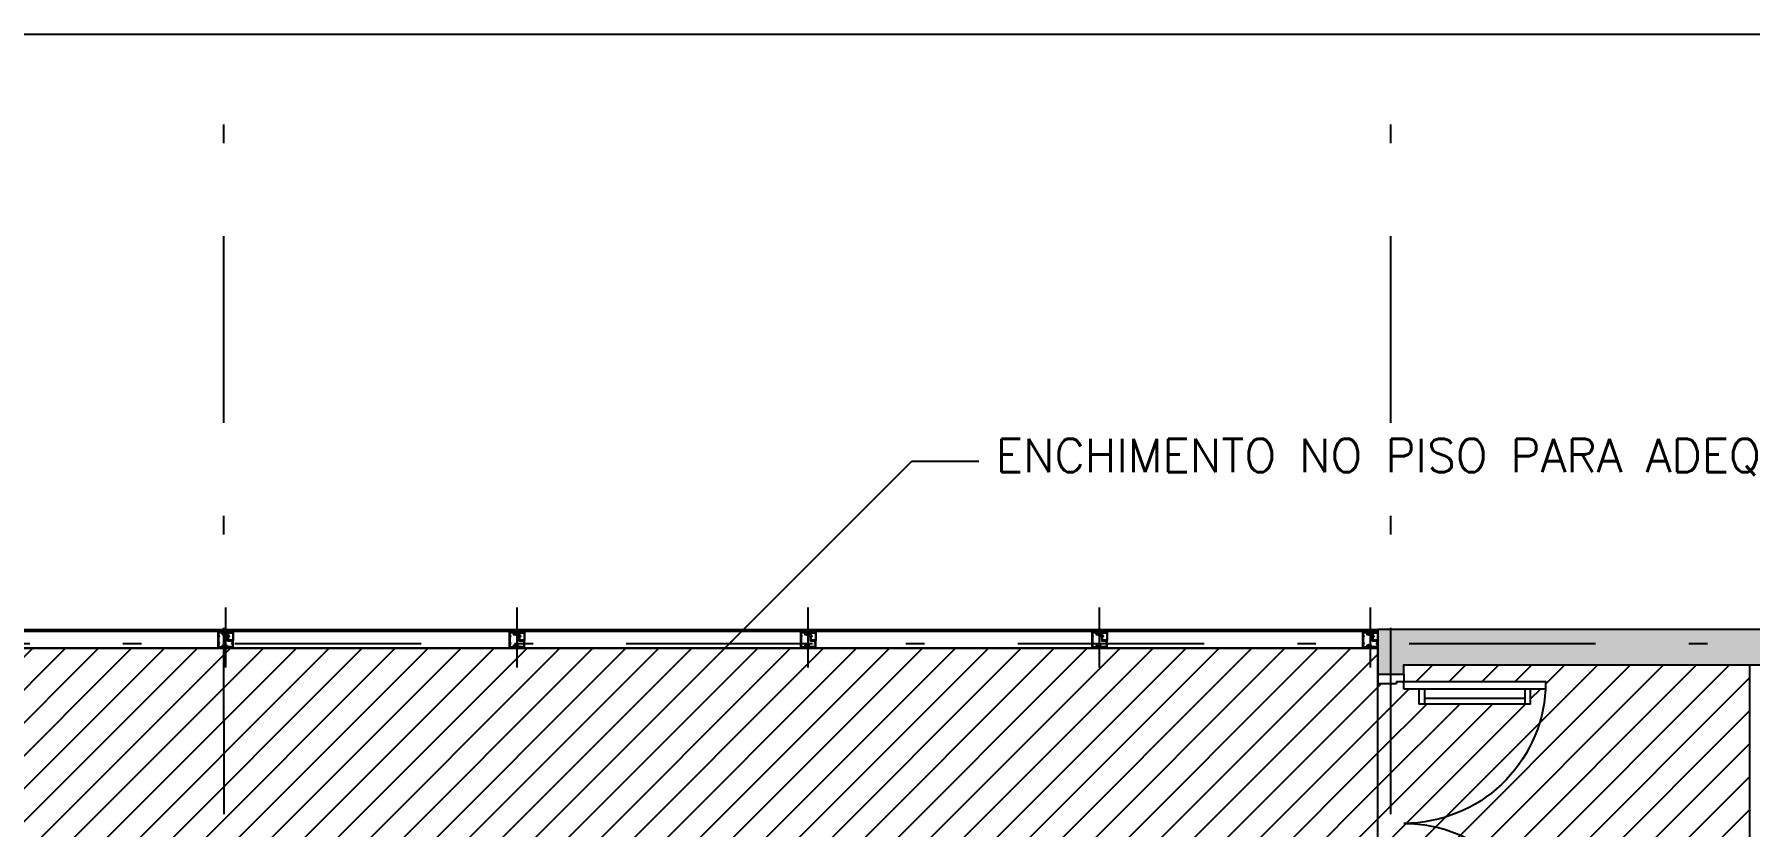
# Model space of a CAD drawing. Header units: millimetres. Extents: x 182 to 575, y -105 to 95.
# Drawn here: x 330.26 to 339.47, y 32.56 to 36.81 of the extents above; entities that cross this region are included whole.
import ezdxf
from ezdxf import colors
from ezdxf.entities.mleader import LeaderData, LeaderLine
from ezdxf.math import Vec2, Vec3

# ---------------------------------------------------------------- set-up
doc = ezdxf.new("R2010")
doc.units = ezdxf.units.MM
doc.header["$MEASUREMENT"] = 0
doc.linetypes.add('DASHDOT', pattern=[1, 0.5, -0.25, 0, -0.25])
doc.linetypes.add('XR_BL2_AND_MON-REV15$0$DASHDOT', pattern=[1, 0.5, -0.25, 0, -0.25])
for name, color, linetype in [('ALV_2', 2, 'Continuous'), ('base', 253, 'Continuous'), ('COB_PROJ_EST', 1, 'Continuous'), ('construir', 10, 'Continuous'), ('EIXOS', 31, 'DASHDOT'), ('XR_BL2_AND_MON-REV15$0$EIXOS_PERFIL', 181, 'XR_BL2_AND_MON-REV15$0$DASHDOT')]:
    doc.layers.add(name, color=color, linetype=linetype)
doc.styles.get("Standard").update_dxf_attribs({"font": 'romans.shx'})
pattern_1 = [(45, (0, 25), (-0.088388348, 0.088388348), [])]

# ---------------------------------------------------------------- blocks, each defined once
blk = doc.blocks.new('XR_BL2_AND_MON-REV15$0$P160')
for p, q in [((-1.44, 0.78), (-1.52, 0.78)), ((-1.44, 0.75), (-1.52, 0.75)), ((-1.47, 0.75), (-1.47, 0.21)), ((-1.44, 0.78), (-1.44, 0.18)), ((-0.16, 0.78), (-0.08, 0.78)), ((-0.16, 0.78), (-0.16, 0.18)), ((-0.16, 0.75), (-0.08, 0.75)), ((-0.13, 0.75), (-0.13, 0.21)), ((-1.52, 0.21), (-1.44, 0.21)), ((-0.08, 0.21), (-0.16, 0.21)), ((-1.6, -0.04), (-1.6, 0.1)), ((-1.6, 0.1), (-1.56, 0.1)), ((-1.56, 0.06), (-1.56, 0.1)), ((-1.52, 0.18), (-1.44, 0.18)), ((-0.08, 0.18), (-0.16, 0.18)), ((-0.04, 0.06), (-0.04, 0.1)), ((0, 0.1), (-0.04, 0.1)), ((0, -0.04), (0, 0.1)), ((-1.56, 0.06), (-1.55, 0.06)), ((-1.55, -0.04), (-1.55, 0.06)), ((-0.05, -0.04), (-0.05, 0.06)), ((-0.04, 0.06), (-0.05, 0.06)), ((-1.6, -0.04), (-1.55, -0.04)), ((0, -0.04), (-0.05, -0.04))]:
    blk.add_line(p, q)
for points in [[(-1.52, 0.1), (-1.56, 0.1), (-1.56, 0.86), (-1.52, 0.86)], [(-0.08, 0.1), (-0.04, 0.1), (-0.04, 0.86), (-0.08, 0.86)]]:
    blk.add_lwpolyline(points, close=True)
for centre, start, end in [((-1.5619, 0.0992), 0.05756, 86.84612), ((-0.0381, 0.0992), 93.15388, 179.94244)]:
    blk.add_arc(centre, 0.7619, start, end)
blk = doc.blocks.new('XR_BL2_AND_MON-REV15$0$PERFIL_UNIT_ALCOA')
at = {"color": 1}
for p, q in [((-6.8, 94.7), (-9.4, 94.7)), ((-6.8, 94.7), (-9.4, 94.7)), ((-8, 95.9), (-7, 96.9)), ((-8, 96.3), (-7.5, 96.9)), ((-8, 96.7), (-7.9, 96.9)), ((-8, 95.9), (-7, 96.9)), ((-8, 96.3), (-7.5, 96.9)), ((-8, 96.7), (-7.9, 96.9)), ((-6.9, 95.7), (-8, 96.8)), ((-6.9, 95.7), (-8, 96.8)), ((-7.3, 95.7), (-8, 96.4)), ((-7.3, 95.7), (-8, 96.4)), ((-7.7, 95.7), (-8, 95.9)), ((-7.7, 95.7), (-8, 95.9)), ((-7.8, 95.7), (-6.6, 96.9)), ((-7.8, 95.7), (-6.6, 96.9)), ((-5.5, 94.7), (-7.7, 96.9)), ((-5.5, 94.7), (-7.7, 96.9)), ((-7.4, 95.7), (-6.2, 96.9)), ((-7.4, 95.7), (-6.2, 96.9)), ((-5.1, 94.7), (-7.2, 96.9)), ((-5.1, 94.7), (-7.2, 96.9)), ((-7, 95.7), (-5.8, 96.9)), ((-7, 95.7), (-5.8, 96.9)), ((-4.7, 94.7), (-6.8, 96.9)), ((-6.8, 95), (-4.9, 96.9)), ((-6.8, 95.4), (-5.3, 96.9)), ((-4.7, 94.7), (-6.8, 96.9)), ((-6.8, 95), (-4.9, 96.9)), ((-6.8, 95.4), (-5.3, 96.9)), ((-6.8, 94.7), (-6.8, 95.7)), ((-6.8, 94.7), (-6.8, 95.7)), ((-6, 94.7), (-6.8, 95.6)), ((-6, 94.7), (-6.8, 95.6)), ((-6.4, 94.7), (-6.8, 95.1)), ((-6.4, 94.7), (-6.8, 95.1)), ((-3.9, 94.7), (-6.8, 94.7)), ((-3.9, 94.7), (-6.8, 94.7)), ((-6.6, 94.7), (-4.5, 96.9)), ((-6.6, 94.7), (-4.5, 96.9)), ((-4.3, 94.7), (-6.4, 96.9)), ((-4.3, 94.7), (-6.4, 96.9)), ((-6.2, 94.7), (-4.1, 96.9)), ((-6.2, 94.7), (-4.1, 96.9)), ((-3.9, 94.8), (-6, 96.9)), ((-3.9, 94.8), (-6, 96.9)), ((-5.8, 94.7), (-3.6, 96.9)), ((-5.8, 94.7), (-3.6, 96.9)), ((-3.9, 95.3), (-5.6, 96.9)), ((-3.9, 95.3), (-5.6, 96.9)), ((-5.3, 94.7), (-3.2, 96.9)), ((-5.3, 94.7), (-3.2, 96.9)), ((-3.9, 95.7), (-5.1, 96.9)), ((-3.9, 95.7), (-5.1, 96.9)), ((-4.9, 94.7), (-2.8, 96.9)), ((-4.9, 94.7), (-2.8, 96.9)), ((-3.5, 95.7), (-4.7, 96.9)), ((-3.5, 95.7), (-4.7, 96.9)), ((-4.5, 94.7), (-3.9, 95.3)), ((-4.5, 94.7), (-3.9, 95.3)), ((-3.1, 95.7), (-4.3, 96.9)), ((-3.1, 95.7), (-4.3, 96.9)), ((-4.1, 94.7), (-3.9, 94.9)), ((-4.1, 94.7), (-3.9, 94.9)), ((-2.8, 95.8), (-3.9, 96.9)), ((-2.8, 95.8), (-3.9, 96.9)), ((-3.9, 95.7), (-3.9, 94.7)), ((-3.9, 95.7), (-3.9, 94.7)), ((-1.7, 94.7), (-3.9, 94.7)), ((-1.7, 94.7), (-3.9, 94.7)), ((-3.6, 95.7), (-2.8, 96.5)), ((-3.6, 95.7), (-2.8, 96.5)), ((-2.8, 96.2), (-3.4, 96.9)), ((-2.8, 96.2), (-3.4, 96.9)), ((-3.2, 95.7), (-2.8, 96)), ((-3.2, 95.7), (-2.8, 96)), ((-2.8, 96.6), (-3, 96.9)), ((-2.8, 96.6), (-3, 96.9)), ((-33.6, 19), (-33.6, 13.4)), ((-33.6, 13.4), (-15.2, 13.4)), ((-32.9, 82.7), (-31.8, 82.7)), ((-32.9, 75.7), (-32.9, 82.7)), ((-31.8, 75.7), (-32.9, 75.7)), ((-32.9, 42.7), (-31.8, 42.7)), ((-32.9, 35.7), (-32.9, 42.7)), ((-31.8, 35.7), (-32.9, 35.7)), ((-31.6, 79.7), (-31.6, 78.8)), ((-30.9, 79.7), (-31.6, 79.7)), ((-31.6, 78.8), (-30.9, 78.8)), ((-31.6, 39.6), (-31.6, 38.8)), ((-30.9, 39.6), (-31.6, 39.6)), ((-31.6, 38.8), (-30.9, 38.8)), ((-30.9, 81.8), (-30.9, 79.7)), ((-30.9, 78.8), (-30.9, 76.6)), ((-30.9, 41.8), (-30.9, 39.6)), ((-30.9, 38.8), (-30.9, 36.6)), ((-15.2, 19.2), (-21.3, 19.2)), ((-15.2, 19.2), (-21.3, 19.2)), ((-21.3, 13.4), (-15.2, 13.4)), ((-18.6, 19.2), (-12.9, 19.2)), ((-15.2, 19.2), (-15.2, 13.4)), ((-6.8, 23.7), (-9.4, 23.7)), ((-6.8, 23.7), (-9.4, 23.7)), ((-9.2, 91.6), (-5.5, 91.9)), ((-9.2, 26.8), (-5.5, 26.5)), ((-6.9, 22.8), (-8, 21.7)), ((-7.3, 22.8), (-8, 22.1)), ((-7.7, 22.8), (-8, 22.5)), ((-6.9, 22.8), (-8, 21.7)), ((-7.3, 22.8), (-8, 22.1)), ((-7.7, 22.8), (-8, 22.5)), ((-8, 22.6), (-7, 21.6)), ((-8, 22.6), (-7, 21.6)), ((-8, 22.1), (-7.5, 21.6)), ((-8, 22.1), (-7.5, 21.6)), ((-8, 21.7), (-7.9, 21.6)), ((-8, 21.7), (-7.9, 21.6)), ((-7.8, 22.8), (-6.6, 21.6)), ((-7.8, 22.8), (-6.6, 21.6)), ((-5.5, 23.7), (-7.7, 21.6)), ((-5.5, 23.7), (-7.7, 21.6)), ((-7.4, 22.8), (-6.2, 21.6)), ((-7.4, 22.8), (-6.2, 21.6)), ((-5.1, 23.7), (-7.2, 21.6)), ((-5.1, 23.7), (-7.2, 21.6)), ((-7, 22.8), (-5.8, 21.6)), ((-7, 22.8), (-5.8, 21.6)), ((-3.9, 23.7), (-6.8, 23.7)), ((-6.8, 23.7), (-6.8, 22.8)), ((-3.9, 23.7), (-6.8, 23.7)), ((-6.8, 23.7), (-6.8, 22.8)), ((-4.7, 23.7), (-6.8, 21.6)), ((-6, 23.7), (-6.8, 22.9)), ((-6.4, 23.7), (-6.8, 23.3)), ((-4.7, 23.7), (-6.8, 21.6)), ((-6, 23.7), (-6.8, 22.9)), ((-6.4, 23.7), (-6.8, 23.3)), ((-6.8, 23.5), (-4.9, 21.6)), ((-6.8, 23.5), (-4.9, 21.6)), ((-6.8, 23), (-5.3, 21.6)), ((-6.8, 23), (-5.3, 21.6)), ((-6.6, 23.7), (-4.5, 21.6)), ((-6.6, 23.7), (-4.5, 21.6)), ((-4.3, 23.7), (-6.4, 21.6)), ((-4.3, 23.7), (-6.4, 21.6)), ((-6.2, 23.7), (-4.1, 21.6)), ((-6.2, 23.7), (-4.1, 21.6)), ((-3.9, 23.6), (-6, 21.6)), ((-3.9, 23.6), (-6, 21.6)), ((-5.8, 23.7), (-3.6, 21.6)), ((-5.8, 23.7), (-3.6, 21.6)), ((-3.9, 23.2), (-5.6, 21.6)), ((-3.9, 23.2), (-5.6, 21.6)), ((-5.5, 91.9), (-1.4, 91.9)), ((-5.5, 26.5), (-1.4, 26.6)), ((-5.3, 23.7), (-3.2, 21.6)), ((-5.3, 23.7), (-3.2, 21.6)), ((-3.9, 22.8), (-5.1, 21.6)), ((-3.9, 22.8), (-5.1, 21.6)), ((-4.9, 23.7), (-2.8, 21.6)), ((-4.9, 23.7), (-2.8, 21.6)), ((-3.5, 22.8), (-4.7, 21.6)), ((-3.5, 22.8), (-4.7, 21.6)), ((-4.5, 23.7), (-3.9, 23.2)), ((-4.5, 23.7), (-3.9, 23.2)), ((-3.1, 22.8), (-4.3, 21.6)), ((-3.1, 22.8), (-4.3, 21.6)), ((-4.1, 23.7), (-3.9, 23.6)), ((-4.1, 23.7), (-3.9, 23.6)), ((-3.9, 22.8), (-3.9, 23.7)), ((-3.9, 22.8), (-3.9, 23.7)), ((-1.7, 23.7), (-3.9, 23.7)), ((-1.7, 23.7), (-3.9, 23.7)), ((-2.8, 22.7), (-3.9, 21.6)), ((-2.8, 22.7), (-3.9, 21.6)), ((-3.6, 22.8), (-2.8, 22)), ((-3.6, 22.8), (-2.8, 22)), ((-0.4, 19.2), (-3.5, 4.3)), ((-3.5, 13.3), (-3.5, 3.3)), ((-3.5, 8.3), (-3.5, 4.3)), ((-2.8, 22.3), (-3.4, 21.6)), ((-2.8, 22.3), (-3.4, 21.6)), ((-3.2, 22.8), (-2.8, 22.4)), ((-3.2, 22.8), (-2.8, 22.4)), ((-2.8, 21.8), (-3, 21.6)), ((-2.8, 21.8), (-3, 21.6)), ((10, 19.2), (-0.4, 19.2)), ((9.2, 26.6), (9.1, 25.9)), ((9.1, 25.9), (9.1, 25.9)), ((9.2, 26.6), (9.2, 26.6)), ((18, 26.9), (9.5, 26.9)), ((9.5, 26.9), (9.5, 26.9)), ((9.5, 25.1), (9.5, 25.1)), ((9.5, 25.1), (9.5, 24.2)), ((9.5, 24.2), (9.5, 24.2)), ((9.6, 19.2), (12.8, 4.3)), ((16.6, 24.9), (9.8, 25.4)), ((9.8, 25.4), (9.8, 25.4)), ((9.8, 23.9), (9.8, 23.9)), ((9.8, 23.9), (11.8, 23.9)), ((10.1, 25.9), (10.1, 25.9)), ((10.1, 25.9), (16.7, 25.4)), ((11.5, 22.5), (11.5, 22.5)), ((11.5, 22.5), (12, 21.4)), ((12.1, 22.7), (11.7, 22.7)), ((11.7, 22.7), (11.7, 22.7)), ((11.8, 39.3), (26.5, 39.3)), ((12, 21.4), (12, 21.4)), ((12.1, 23.6), (12.1, 22.7)), ((12.1, 22.7), (12.1, 22.7)), ((12.2, 21.2), (12.2, 21.2)), ((12.2, 21.2), (15.1, 21.2)), ((12.7, 41.8), (12.7, 41.8)), ((12.7, 41.8), (12.7, 39.8)), ((12.7, 39.8), (13.5, 39.8)), ((13.5, 38.9), (12.7, 38.9)), ((12.7, 38.9), (12.7, 36.9)), ((12.7, 36.9), (12.7, 36.9)), ((12.8, 13.3), (12.8, 3.3)), ((12.8, 8.3), (12.8, 4.3)), ((14.6, 42.6), (13.5, 42.6)), ((13.5, 42.6), (13.5, 42.6)), ((13.5, 39.8), (13.5, 38.9)), ((13.5, 36.1), (13.5, 36.1)), ((13.5, 36.1), (14.6, 36.1)), ((14.6, 36.1), (14.6, 42.6)), ((14.6, 40.3), (15.2, 40.3)), ((14.6, 38.4), (15, 38.4)), ((15, 38.4), (15.2, 40.9)), ((15, 38.4), (15.5, 37.8)), ((15.1, 21.2), (15.1, 21.2)), ((15.2, 40.9), (15.8, 40.3)), ((15.2, 22.7), (15.2, 23.6)), ((15.6, 22.7), (15.2, 22.7)), ((15.2, 22.7), (15.2, 22.7)), ((15.3, 21.4), (15.8, 22.5)), ((15.3, 21.4), (15.3, 21.4)), ((15.5, 37.8), (15.8, 40.3)), ((15.5, 23.9), (18, 23.9)), ((15.6, 38.4), (16.2, 38.4)), ((15.6, 22.7), (15.6, 22.7)), ((15.8, 40.3), (16.3, 40.3)), ((15.8, 22.5), (15.8, 22.5)), ((16.2, 38.4), (16.4, 40.9)), ((16.2, 38.4), (16.7, 37.8)), ((16.4, 40.9), (16.9, 40.3)), ((16.6, 24.9), (16.6, 24.9)), ((16.7, 37.8), (16.9, 40.3)), ((16.7, 38.4), (17.3, 38.4)), ((16.7, 25.4), (16.7, 25.4)), ((16.8, 25.2), (16.8, 25.2)), ((16.8, 25.2), (16.8, 25.1)), ((16.8, 25.1), (16.8, 25.1)), ((16.9, 40.3), (17.5, 40.3)), ((17.3, 38.4), (17.5, 40.9)), ((17.3, 38.4), (17.8, 37.8)), ((17.5, 40.9), (18, 40.3)), ((17.8, 37.8), (18, 40.3)), ((17.9, 38.4), (18.4, 38.4)), ((18, 40.3), (18.6, 40.3)), ((18, 26.9), (18, 26.9)), ((18, 23.9), (18, 23.9)), ((18.3, 24.2), (18.3, 26.6)), ((18.3, 26.6), (18.3, 26.6)), ((18.3, 24.2), (18.3, 24.2)), ((18.4, 38.4), (18.7, 40.9)), ((18.4, 38.4), (18.9, 37.8)), ((18.7, 40.9), (19.2, 40.3)), ((18.9, 37.8), (19.2, 40.3)), ((19, 38.4), (19.1, 38.4)), ((19, 38.4), (19.4, 38.4)), ((19.2, 40.3), (19.2, 40.3)), ((19.2, 40.3), (19.6, 40.3)), ((19.4, 38.4), (19.6, 40.9)), ((19.4, 38.4), (19.9, 37.8)), ((19.6, 40.9), (20.2, 40.3)), ((19.9, 37.8), (20.2, 40.3)), ((20, 38.4), (20.6, 38.4)), ((20.2, 40.3), (20.7, 40.3)), ((20.6, 38.4), (20.8, 40.9)), ((20.6, 38.4), (21.1, 37.8)), ((20.8, 40.9), (21.3, 40.3)), ((21.1, 37.8), (21.3, 40.3)), ((21.1, 38.4), (21.7, 38.4)), ((21.3, 40.3), (21.9, 40.3)), ((21.7, 38.4), (21.9, 40.9)), ((21.7, 38.4), (22.2, 37.8)), ((21.9, 40.9), (22.4, 40.3)), ((22.2, 37.8), (22.4, 40.3)), ((22.3, 38.4), (22.8, 38.4)), ((22.4, 40.3), (23, 40.3)), ((22.8, 38.4), (23.1, 40.9)), ((22.8, 38.4), (23.4, 37.8)), ((23.1, 40.9), (23.6, 40.3)), ((23.4, 37.8), (23.6, 40.3)), ((23.4, 38.4), (23.5, 38.4)), ((23.6, 40.3), (23.6, 40.3)), ((24, 38.8), (24.1, 39.9)), ((24.4, 19.2), (24.4, 13.4)), ((30.6, 13.4), (24.4, 13.4)), ((42.9, 13.4), (24.4, 13.4)), ((26.2, 19.2), (32.3, 19.2)), ((26.2, 19.2), (44.6, 19.2)), ((38.8, 81.8), (38.8, 79.7)), ((38.8, 79.7), (39.5, 79.7)), ((38.8, 78.8), (38.8, 76.6)), ((39.5, 78.8), (38.8, 78.8)), ((39.5, 79.7), (39.5, 78.8)), ((40.8, 82.7), (39.7, 82.7)), ((39.7, 75.7), (40.8, 75.7)), ((40.8, 75.7), (40.8, 82.7)), ((42.9, 19), (42.9, 13.4))]:
    blk.add_line(p, q, dxfattribs=at)
for points in [[(-33.3, 19.2), (-0.4, 19.2), (-0.4, 19.2), (-0.4, 23.8), (-0.4, 23.8), (-3.4, 23.8, 1), (-3.4, 22.8), (-2.6, 22.8), (-2.6, 21.5), (-8.2, 21.5), (-8.2, 22.8), (-7.4, 22.8, 1), (-7.4, 23.8), (-10.4, 23.8), (-10.4, 22.9, -0.414214), (-12.4, 20.9), (-31.7, 20.9, -0.414214), (-33.7, 22.9), (-33.7, 95.5, -0.414214), (-31.7, 97.5), (-10.4, 97.5), (-10.4, 97.5), (-10.4, 95.4), (-10.4, 95.4, 0.419197), (-9.6, 94.6), (-7.4, 94.6, 1.022616), (-7.4, 95.6), (-8.2, 95.6), (-8.2, 96.9), (-2.6, 96.9), (-2.6, 95.6), (-3.4, 95.6, 1), (-3.4, 94.6), (-0.4, 94.6), (-0.4, 94.6), (-0.4, 99.2), (-35.4, 99.2), (-35.4, 99.2), (-35.4, 17.6, 0.414214), (-35, 17.2), (-34.1, 17.2, 0.414214), (-33.7, 17.6), (-33.7, 18.8, -0.414214), (-33.3, 19.2)], [(39.9, 96.5), (13.8, 96.5, 0.414214), (11.8, 94.5), (11.8, 91.1, -0.414214), (10.1, 89.4), (-3.5, 89.4), (-3.5, 86.4), (-5.3, 86.4), (-5.3, 89.4), (-13.1, 88.7, -1.000008), (-13.3, 90.9), (-5.4, 91.6), (-5.4, 91.6), (9.6, 91.6), (9.6, 98.8, -0.414214), (10, 99.2), (44.2, 99.2, -0.414214), (44.6, 98.8), (44.6, 62.6, -0.406616), (44.2, 62.2), (17.9, 62.2, 0.414214), (17.5, 61.8), (17.5, 27.3, -0.414214), (17.1, 26.9), (-5.4, 26.9), (-13, 27.5, -1.000008), (-12.8, 30.3), (-5.3, 29.7), (-5.3, 32.7), (-3.5, 32.7), (-3.5, 29.7), (12.8, 29.7, 0.414214), (14.8, 31.7), (14.8, 64.5, -0.414214), (15.2, 64.9), (39.9, 64.9, 0.414214), (41.9, 66.9), (41.9, 94.5, 0.414214), (39.9, 96.5)], [(18.6, 55.6), (18.6, 30.3), (18.2, 30.3, 1), (18.2, 28.8), (18.6, 28.8), (18.6, 23.8), (15.7, 23.8, 0.414173), (15.3, 23.4), (15.3, 22.8), (16.1, 22.8, -0.585709), (16.4, 22.2), (15.7, 21, -0.26127), (15.3, 20.8), (11.9, 20.8, -0.253886), (11.6, 21), (10.8, 22.2, -0.595041), (11.1, 22.8), (11.9, 22.8), (11.9, 23.4, 0.414173), (11.5, 23.8), (10, 23.8, 0.414214), (9.6, 23.4), (9.6, 19.6, 0.414214), (10, 19.2), (44.2, 19.2, 0.414214), (44.6, 19.6), (44.6, 61.7, 0.414214), (44.2, 62.1), (19, 62.1, 0.414214), (18.6, 61.7), (18.6, 57.1), (18.2, 57.1, 1), (18.2, 55.6), (18.6, 55.6)], [(12.7, 22), (12.7, 23.7), (12.7, 23.7, -0.414214), (12.9, 23.9), (12.9, 23.9), (14.4, 23.9), (14.4, 23.9, -0.414214), (14.6, 23.7), (14.6, 23.7), (14.6, 22), (14.6, 22, -0.414214), (14.4, 21.9), (14.4, 21.9), (12.9, 21.9), (12.9, 21.9, -0.414214), (12.7, 22)], [(19.7, 22.3), (18.5, 22.3, 0.414214), (18.1, 21.9), (18.1, 21.1, 0.414214), (18.5, 20.7), (43.1, 20.7), (43.1, 60.6), (20.1, 60.6), (20.1, 22.7, -0.414214), (19.7, 22.3)]]:
    blk.add_lwpolyline(points, format="xyb", dxfattribs=at)
for points in [[(-6.8, 95.7), (-8, 95.7), (-8, 96.9), (-2.8, 96.9), (-2.8, 95.7), (-3.9, 95.7)], [(-6.8, 95.7), (-8, 95.7), (-8, 96.9), (-2.8, 96.9), (-2.8, 95.7), (-3.9, 95.7)], [(-6.8, 22.8), (-8, 22.8), (-8, 21.6), (-2.8, 21.6), (-2.8, 22.8), (-3.9, 22.8)], [(-6.8, 22.8), (-8, 22.8), (-8, 21.6), (-2.8, 21.6), (-2.8, 22.8), (-3.9, 22.8)]]:
    blk.add_lwpolyline(points, dxfattribs=at)
for centre, radius, start, end in [((-9.2, 93.2), 1.57, 97.37761, 269.71703), ((-1.6, 93.3), 1.44, 277.41154, 92.3804), ((-31.8, 81.8), 0.869, 0, 90), ((-31.8, 76.6), 0.869, 270, 0), ((-31.8, 41.8), 0.869, 0, 90), ((-31.8, 36.6), 0.869, 270, 0), ((-9.2, 25.3), 1.57, 90.28297, 262.62239), ((-1.6, 25.1), 1.44, 267.6196, 82.58846), ((9.6, 25.9), 0.5, 173.08024, 359.99995), ((9.5, 26.6), 0.3, 90.00022, 173.07636), ((9.8, 25.1), 0.3, 86.92056, 179.9979), ((9.8, 24.2), 0.3, 180, 270), ((11.7, 22.5), 0.184, 90, 194.99982), ((11.8, 23.6), 0.3, 360, 90), ((12.2, 21.4), 0.184, 202.01916, 270), ((15.1, 21.4), 0.184, 270, 337.9776), ((15.5, 23.6), 0.3, 90, 180), ((15.6, 22.5), 0.184, 344.99746, 90), ((16.6, 25.1), 0.2, 266.92251, 0), ((16.6, 25.2), 0.2, 0, 86.45616), ((18, 26.6), 0.3, 0, 90), ((18, 24.2), 0.3, 270, 0), ((39.7, 81.8), 0.869, 90, 180), ((39.7, 76.6), 0.869, 180, 270)]:
    blk.add_arc(centre, radius, start, end, dxfattribs=at)
at = {"color": 1, "extrusion": (0, 0, -1)}
for centre, major_axis in [((13.5, 41.8), (0.573, -0.573)), ((13.5, 36.9), (0.573, 0.573))]:
    blk.add_ellipse(centre, major_axis=major_axis, ratio=1, start_param=2.356194, end_param=3.926991, dxfattribs=at)
at = {"color": 1}
for points, knots in [([(25, 39.3), (24.9, 39.3), (24.8, 39.3), (24.8, 39.3), (24.7, 39.3), (24.7, 39.2), (24.6, 39.2), (24.6, 39.1), (24.6, 39.1), (24.5, 39.1), (24.4, 39.1), (24.4, 39), (24.3, 39), (24.3, 39), (24.3, 39), (24.2, 38.9), (24.2, 38.9), (24.1, 38.9), (24.1, 38.9), (24, 38.8), (24, 38.8), (23.9, 38.8), (23.9, 38.7), (23.8, 38.7), (23.8, 38.7), (23.7, 38.6), (23.7, 38.6), (23.5, 38.5), (23.5, 38.4), (23.5, 38.4), (23.5, 38.4), (23.4, 38.2), (23.4, 38.2), (23.4, 38.2)], [0, 0, 0, 0, 0.051439, 0.072585, 0.094945, 0.148925, 0.177318, 0.208117, 0.229263, 0.263962, 0.286322, 0.316684, 0.341831, 0.370224, 0.385176, 0.410323, 0.432683, 0.466448, 0.484229, 0.519793, 0.54494, 0.583668, 0.608815, 0.635405, 0.653187, 0.684808, 0.766724, 0.798345, 0.829966, 0.855113, 0.870066, 0.927124, 1, 1, 1, 1]), ([(25, 39.3), (24.9, 39.4), (24.7, 39.6), (24.7, 39.6), (24.6, 39.6), (24.6, 39.7), (24.5, 39.7), (24.5, 39.7), (24.4, 39.8), (24.4, 39.8), (24.3, 39.9), (24.3, 39.9), (24.2, 39.9), (24.1, 40), (24, 40), (24, 40), (23.9, 40), (23.8, 40), (23.7, 40.1), (23.7, 40.2), (23.7, 40.3), (23.6, 40.3), (23.6, 40.3), (23.5, 40.4), (23.5, 40.4)], [0, 0, 0, 0, 0.07678, 0.102261, 0.156401, 0.18506, 0.227914, 0.244954, 0.311716, 0.342019, 0.377118, 0.407421, 0.432902, 0.525013, 0.566753, 0.587018, 0.625497, 0.657854, 0.688156, 0.805193, 0.825457, 0.896684, 0.922166, 1, 1, 1, 1])]:
    blk.add_open_spline(points, degree=3, knots=knots, dxfattribs=at)
at = {"layer": 'XR_BL2_AND_MON-REV15$0$EIXOS_PERFIL', "linetype": 'ByBlock', "ltscale": 0.1}
blk.add_line((4.6, 206.7), (4.6, -114.6), dxfattribs=at)
blk = doc.blocks.new('XR_BL2_AND_MON-REV15$0$A$C10B331E6')
at = {"layer": 'base'}
for p, q in [((-0.1499, 0), (-0.1499, -9.3133, 2.33)), ((-0.06, 0, 197.496), (-0.06, -9.3133, 199.826)), ((-0.0499, 0, 179.8525), (-0.0499, -9.3133, 199.826))]:
    blk.add_line(p, q, dxfattribs=at)
at = {"layer": 'base', "elevation": 179.8525}
blk.add_lwpolyline([(-0.06, -9.3133), (-0.0499, -9.3133)], dxfattribs=at)
at = {"layer": 'base', "linetype": 'ByBlock', "ltscale": 0.1, "xscale": -0.001000000000203727, "yscale": 0.001000000000203727, "zscale": 0.0009999999999763531, "rotation": 90}
for p in [(-0.0466, -3.1287), (-0.0466, -4.6912), (-0.0466, -6.2537), (-0.0466, -7.8162), (-0.0466, -9.2687, 179.8525)]:
    blk.add_blockref('XR_BL2_AND_MON-REV15$0$PERFIL_UNIT_ALCOA', p, dxfattribs=at)

msp = doc.modelspace()

# ---------------------------------------------------------------- hatches: boundary and pattern name
at = {"layer": 'base'}
msp.add_hatch(color=256, dxfattribs=at).paths.add_polyline_path([(337.4708, 33.6216), (337.4708, 33.3816), (337.6108, 33.3816), (337.6108, 33.4316), (340.7408, 33.4316), (340.7408, 33.6216)])
at = {"layer": 'construir'}
h = msp.add_hatch(dxfattribs=at)
h.set_pattern_fill('ANSI31', color=256)
h.set_pattern_definition(pattern_1)
h.paths.add_polyline_path([(336.2458, 28.7476), (337.4458, 28.7476), (337.4458, 29.2214), (337.4458, 30.7214), (337.5458, 30.7214), (337.5458, 30.9187), (337.1166, 31.3466), (337.4708, 31.7009), (337.4708, 33.5216), (328.1575, 33.5216), (328.1575, 33.4316), (325.1108, 33.4316), (324.9708, 33.4316), (321.9241, 33.4316), (321.9241, 33.5216), (312.6108, 33.5216), (312.6108, 31.7009), (312.9651, 31.3466), (312.5358, 30.9174), (312.5358, 30.7214), (312.6358, 30.7214), (312.6358, 29.2214), (312.6358, 28.7476), (313.8358, 28.7476, -0.291523)])
h = msp.add_hatch(dxfattribs=at)
h.set_pattern_fill('ANSI31', color=256)
h.set_pattern_definition(pattern_1)
h.paths.add_polyline_path([(339.4658, 33.4316), (337.6108, 33.4316), (337.6108, 33.3816), (337.6108, 33.3416), (338.3708, 33.3416), (338.3708, 33.3016, -0.398181), (337.6101, 32.5816, -0.398181), (338.3708, 31.8616), (338.3708, 31.8216), (337.6108, 31.8216), (337.6108, 31.7816), (337.6108, 31.7458), (337.9375, 31.4191), (339.4658, 31.4191)])
h.paths.add_polyline_path([(338.3708, 33.3016), (338.2908, 33.3016), (338.2908, 33.2216), (337.6908, 33.2216), (337.6908, 33.3016), (337.6108, 33.3016), (337.6108, 33.3416), (337.5708, 33.3416), (337.5708, 33.3316), (337.4708, 33.3316), (337.4708, 31.8316), (337.5708, 31.8316), (337.5708, 31.8216), (337.6108, 31.8216), (337.6108, 31.8616), (337.6908, 31.8616), (337.6908, 31.9416), (338.2908, 31.9416), (338.2908, 31.8616), (338.3708, 31.8616, 0.398181), (337.6101, 32.5816, 0.398181)])

# ---------------------------------------------------------------- linework, layer by layer
at = {"layer": 'ALV_2'}
msp.add_line((339.4658, 31.4166), (339.4658, 33.4316), dxfattribs=at)
at = {"layer": 'base'}
for p, q in [((337.4708, 33.6216, 195.166), (337.4708, 33.3816, 195.166)), ((340.7408, 33.6216, 195.166), (337.4708, 33.6216, 195.166)), ((337.6108, 33.3816, 195.166), (337.6108, 33.4316, 195.166)), ((337.6108, 33.4316, 195.166), (340.7408, 33.4316, 195.166)), ((337.4708, 33.3816, 195.166), (337.6108, 33.3816, 195.166))]:
    msp.add_line(p, q, dxfattribs=at)
msp.add_lwpolyline([(348.455, 20.0304), (301.9392, 20.0304), (301.9392, 36.8133), (348.455, 36.8133)], close=True, dxfattribs=at)
at = {"layer": 'base', "elevation": 195.166}
msp.add_lwpolyline([(337.4708, 33.6216), (337.4708, 33.3816), (337.6108, 33.3816), (337.6108, 33.4316), (340.7408, 33.4316), (340.7408, 33.6216)], close=True, dxfattribs=at)
at = {"layer": 'construir', "elevation": 195.166}
msp.add_lwpolyline([(328.1658, 22.7965), (330.874, 22.7965), (330.9145, 22.7946), (331.2915, 23.1702), (331.6674, 22.7943), (331.7076, 22.7966), (337.1666, 22.7966), (337.4458, 23.0759), (337.4458, 27.3566), (337.4458, 27.3566), (339.3689, 27.3566), (339.3689, 31.2766), (337.8951, 31.2766), (337.5415, 30.923), (337.1166, 31.3466), (337.4708, 31.7009), (337.4708, 33.5216), (328.1575, 33.5216)], dxfattribs=at)
at = {"layer": 'EIXOS', "linetype": 'DASHDOT', "ltscale": 2}
for p, q in [((331.2877, 20.0304), (331.2797, 36.8133)), ((337.5408, 20.0304), (337.5408, 36.8133)), ((301.9392, 33.5466), (348.455, 33.5466))]:
    msp.add_line(p, q, dxfattribs=at)

# ---------------------------------------------------------------- block references
at = {"layer": 'base', "rotation": 89.99999999999999}
msp.add_blockref('XR_BL2_AND_MON-REV15$0$A$C10B331E6', (328.1575, 33.6715, -179.8525), dxfattribs=at)
at = {"layer": 'COB_PROJ_EST', "xscale": -1, "rotation": 270}
msp.add_blockref('XR_BL2_AND_MON-REV15$0$P160', (337.5108, 33.3816, -195.166), dxfattribs=at)

# ---------------------------------------------------------------- leaders
at = {"layer": 'construir'}
ml = msp.add_multileader_mtext('Standard', dxfattribs=at)
ml.set_content('ENCHIMENTO NO PISO PARA ADEQUAÇÃO DE VISIBILIDADE', color=256)
ml.set_leader_properties()
ml.build(insert=Vec2(0, 0))
ml.multileader.update_dxf_attribs({"text_right_attachment_type": 6, "dogleg_length": 0.36, "arrow_head_size": 0.18})
ctx = ml.context
ctx.base_point, ctx.char_height, ctx.arrow_head_size, ctx.landing_gap_size, ctx.plane_origin = Vec3(335.3306, 34.5247), 0.18, 0.18, 0.09, Vec3(332.709, 32.2631)
ctx.right_attachment = 6
notes = []
notes.append((ctx, [(0, (1, 1, 0), (334.9706, 34.5247), (1, 0), 0.36, [(0, [(332.709, 32.2631)], 0, [])])]))
ctx.mtext.insert, ctx.mtext.flow_direction = Vec3(335.4206, 34.6447), 5
for ctx, leaders in notes:
    for number, flags, end, landing, length, lines in leaders:
        leader = LeaderData()
        leader.index, (leader.has_last_leader_line, leader.has_dogleg_vector, leader.attachment_direction) = number, flags
        leader.last_leader_point, leader.dogleg_vector, leader.dogleg_length = Vec3(end), Vec3(landing), length
        for number, points, colour, breaks in lines:
            line = LeaderLine()
            line.index, line.vertices, line.color, line.breaks = number, Vec3.list(points), colors.encode_raw_color(colour), breaks
            leader.lines.append(line)
        ctx.leaders.append(leader)

doc.saveas('drawing.dxf')
